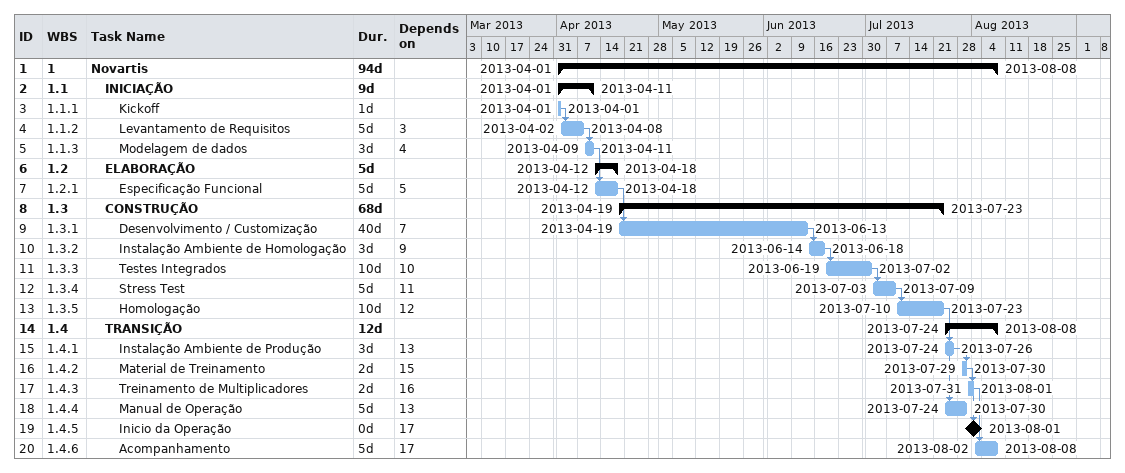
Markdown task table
| ID | WBS | Task | Duration | Start | Finish | Predecessors |
|---|---|---|---|---|---|---|
| 1 | 1 | **Novartis** | 94d | 2013-04-01 | 2013-08-08 |  |
| 2 | 1.1 | **INICIAÇÃO** | 9d | 2013-04-01 | 2013-04-11 |  |
| 3 | 1.1.1 | Kickoff | 1d | 2013-04-01 | 2013-04-01 |  |
| 4 | 1.1.2 | Levantamento de Requisitos | 5d | 2013-04-02 | 2013-04-08 | 3 |
| 5 | 1.1.3 | Modelagem de dados | 3d | 2013-04-09 | 2013-04-11 | 4 |
| 6 | 1.2 | **ELABORAÇÃO** | 5d | 2013-04-12 | 2013-04-18 |  |
| 7 | 1.2.1 | Especificação Funcional | 5d | 2013-04-12 | 2013-04-18 | 5 |
| 8 | 1.3 | **CONSTRUÇÃO** | 68d | 2013-04-19 | 2013-07-23 |  |
| 9 | 1.3.1 | Desenvolvimento / Customização | 40d | 2013-04-19 | 2013-06-13 | 7 |
| 10 | 1.3.2 | Instalação Ambiente de Homologação | 3d | 2013-06-14 | 2013-06-18 | 9 |
| 11 | 1.3.3 | Testes Integrados | 10d | 2013-06-19 | 2013-07-02 | 10 |
| 12 | 1.3.4 | Stress Test | 5d | 2013-07-03 | 2013-07-09 | 11 |
| 13 | 1.3.5 | Homologação | 10d | 2013-07-10 | 2013-07-23 | 12 |
| 14 | 1.4 | **TRANSIÇÃO** | 12d | 2013-07-24 | 2013-08-08 |  |
| 15 | 1.4.1 | Instalação Ambiente de Produção | 3d | 2013-07-24 | 2013-07-26 | 13 |
| 16 | 1.4.2 | Material de Treinamento | 2d | 2013-07-29 | 2013-07-30 | 15 |
| 17 | 1.4.3 | Treinamento de Multiplicadores | 2d | 2013-07-31 | 2013-08-01 | 16 |
| 18 | 1.4.4 | Manual de Operação | 5d | 2013-07-24 | 2013-07-30 | 13 |
| 19 | 1.4.5 | Inicio da Operação | 0d | 2013-08-01 | 2013-08-01 | 17 |
| 20 | 1.4.6 | Acompanhamento | 5d | 2013-08-02 | 2013-08-08 | 17 |
